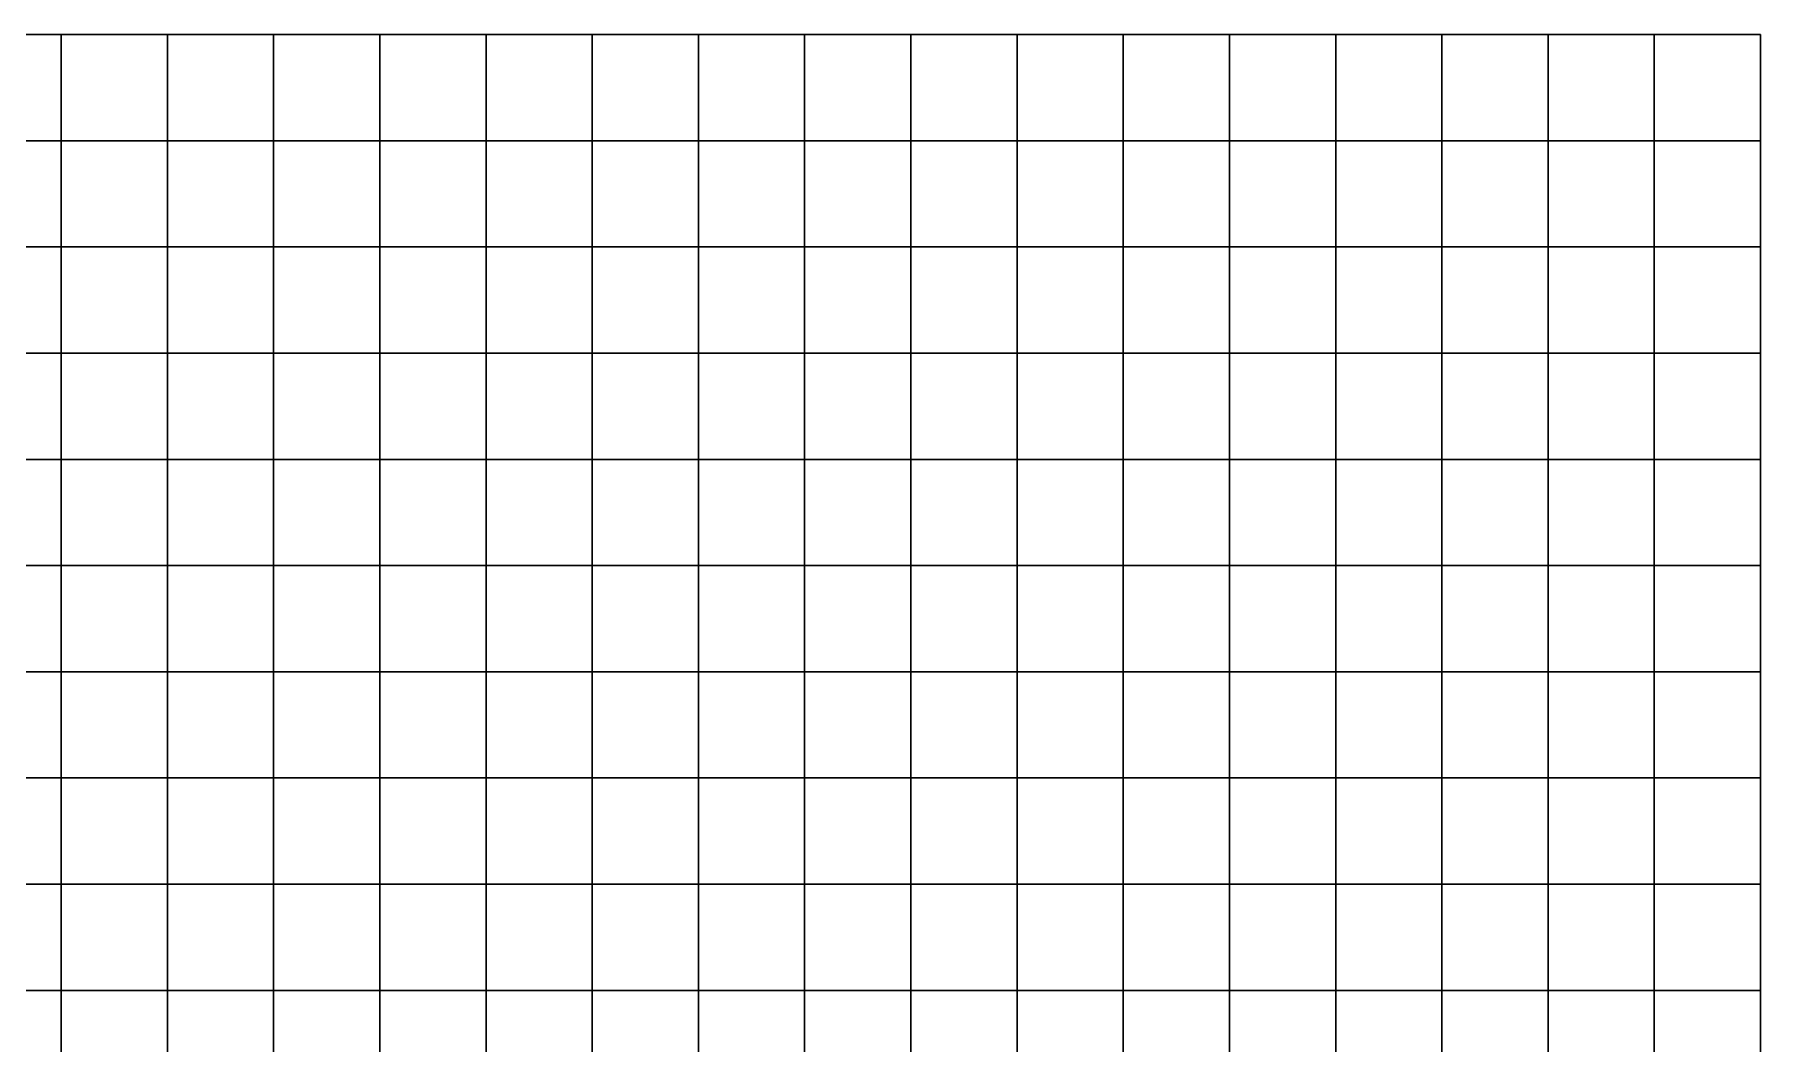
# Model space of a CAD drawing. Extents: x 0 to 25.1, y 0 to 19.
# Drawn here: x 8.9 to 25.15, y 9.5 to 19 of the extents above; entities that cross this region are included whole.
import ezdxf

# ---------------------------------------------------------------- set-up
doc = ezdxf.new("R2010")
doc.units = 0
doc.layers.add('FACES', color=5, linetype='CONTINUOUS')

msp = doc.modelspace()

# ---------------------------------------------------------------- linework, layer by layer
at = {"layer": 'FACES'}
for points in [[(8.15, 18), (9.15, 18), (9.15, 19), (8.15, 19)], [(8.15, 19), (9.15, 19), (9.15, 19, 1), (8.15, 19, 1)], [(8.15, 19, 1), (9.15, 19, 1), (9.15, 19, 2), (8.15, 19, 2)], [(8.15, 19, 2), (9.15, 19, 2), (9.15, 19, 3), (8.15, 19, 3)], [(8.15, 19, 3), (9.15, 19, 3), (9.15, 19, 4), (8.15, 19, 4)], [(8.15, 19, 4), (9.15, 19, 4), (9.15, 19, 5), (8.15, 19, 5)], [(8.15, 19, 5), (9.15, 19, 5), (9.15, 19, 6), (8.15, 19, 6)], [(8.15, 19, 6), (9.15, 19, 6), (9.15, 19, 7), (8.15, 19, 7)], [(8.15, 19, 7), (9.15, 19, 7), (9.15, 19, 8), (8.15, 19, 8)], [(8.15, 19, 8), (9.15, 19, 8), (9.15, 19, 9), (8.15, 19, 9)], [(9.15, 18), (10.15, 18), (10.15, 19), (9.15, 19)], [(9.15, 19), (10.15, 19), (10.15, 19, 1), (9.15, 19, 1)], [(9.15, 19, 1), (10.15, 19, 1), (10.15, 19, 2), (9.15, 19, 2)], [(9.15, 19, 2), (10.15, 19, 2), (10.15, 19, 3), (9.15, 19, 3)], [(9.15, 19, 3), (10.15, 19, 3), (10.15, 19, 4), (9.15, 19, 4)], [(9.15, 19, 4), (10.15, 19, 4), (10.15, 19, 5), (9.15, 19, 5)], [(9.15, 19, 5), (10.15, 19, 5), (10.15, 19, 6), (9.15, 19, 6)], [(9.15, 19, 6), (10.15, 19, 6), (10.15, 19, 7), (9.15, 19, 7)], [(9.15, 19, 7), (10.15, 19, 7), (10.15, 19, 8), (9.15, 19, 8)], [(9.15, 19, 8), (10.15, 19, 8), (10.15, 19, 9), (9.15, 19, 9)], [(10.15, 18), (11.15, 18), (11.15, 19), (10.15, 19)], [(10.15, 19), (11.15, 19), (11.15, 19, 1), (10.15, 19, 1)], [(10.15, 19, 1), (11.15, 19, 1), (11.15, 19, 2), (10.15, 19, 2)], [(10.15, 19, 2), (11.15, 19, 2), (11.15, 19, 3), (10.15, 19, 3)], [(10.15, 19, 3), (11.15, 19, 3), (11.15, 19, 4), (10.15, 19, 4)], [(10.15, 19, 4), (11.15, 19, 4), (11.15, 19, 5), (10.15, 19, 5)], [(10.15, 19, 5), (11.15, 19, 5), (11.15, 19, 6), (10.15, 19, 6)], [(10.15, 19, 6), (11.15, 19, 6), (11.15, 19, 7), (10.15, 19, 7)], [(10.15, 19, 7), (11.15, 19, 7), (11.15, 19, 8), (10.15, 19, 8)], [(10.15, 19, 8), (11.15, 19, 8), (11.15, 19, 9), (10.15, 19, 9)], [(11.15, 18), (12.15, 18), (12.15, 19), (11.15, 19)], [(11.15, 19), (12.15, 19), (12.15, 19, 1), (11.15, 19, 1)], [(11.15, 19, 1), (12.15, 19, 1), (12.15, 19, 2), (11.15, 19, 2)], [(11.15, 19, 2), (12.15, 19, 2), (12.15, 19, 3), (11.15, 19, 3)], [(11.15, 19, 3), (12.15, 19, 3), (12.15, 19, 4), (11.15, 19, 4)], [(11.15, 19, 4), (12.15, 19, 4), (12.15, 19, 5), (11.15, 19, 5)], [(11.15, 19, 5), (12.15, 19, 5), (12.15, 19, 6), (11.15, 19, 6)], [(11.15, 19, 6), (12.15, 19, 6), (12.15, 19, 7), (11.15, 19, 7)], [(11.15, 19, 7), (12.15, 19, 7), (12.15, 19, 8), (11.15, 19, 8)], [(11.15, 19, 8), (12.15, 19, 8), (12.15, 19, 9), (11.15, 19, 9)], [(12.15, 18), (13.15, 18), (13.15, 19), (12.15, 19)], [(12.15, 19), (13.15, 19), (13.15, 19, 1), (12.15, 19, 1)], [(12.15, 19, 1), (13.15, 19, 1), (13.15, 19, 2), (12.15, 19, 2)], [(12.15, 19, 2), (13.15, 19, 2), (13.15, 19, 3), (12.15, 19, 3)], [(12.15, 19, 3), (13.15, 19, 3), (13.15, 19, 4), (12.15, 19, 4)], [(12.15, 19, 4), (13.15, 19, 4), (13.15, 19, 5), (12.15, 19, 5)], [(12.15, 19, 5), (13.15, 19, 5), (13.15, 19, 6), (12.15, 19, 6)], [(12.15, 19, 6), (13.15, 19, 6), (13.15, 19, 7), (12.15, 19, 7)], [(12.15, 19, 7), (13.15, 19, 7), (13.15, 19, 8), (12.15, 19, 8)], [(12.15, 19, 8), (13.15, 19, 8), (13.15, 19, 9), (12.15, 19, 9)], [(13.15, 18), (14.15, 18), (14.15, 19), (13.15, 19)], [(13.15, 19), (14.15, 19), (14.15, 19, 1), (13.15, 19, 1)], [(13.15, 19, 1), (14.15, 19, 1), (14.15, 19, 2), (13.15, 19, 2)], [(13.15, 19, 2), (14.15, 19, 2), (14.15, 19, 3), (13.15, 19, 3)], [(13.15, 19, 3), (14.15, 19, 3), (14.15, 19, 4), (13.15, 19, 4)], [(13.15, 19, 4), (14.15, 19, 4), (14.15, 19, 5), (13.15, 19, 5)], [(13.15, 19, 5), (14.15, 19, 5), (14.15, 19, 6), (13.15, 19, 6)], [(13.15, 19, 6), (14.15, 19, 6), (14.15, 19, 7), (13.15, 19, 7)], [(13.15, 19, 7), (14.15, 19, 7), (14.15, 19, 8), (13.15, 19, 8)], [(13.15, 19, 8), (14.15, 19, 8), (14.15, 19, 9), (13.15, 19, 9)], [(14.15, 18), (15.15, 18), (15.15, 19), (14.15, 19)], [(14.15, 19), (15.15, 19), (15.15, 19, 1), (14.15, 19, 1)], [(14.15, 19, 1), (15.15, 19, 1), (15.15, 19, 2), (14.15, 19, 2)], [(14.15, 19, 2), (15.15, 19, 2), (15.15, 19, 3), (14.15, 19, 3)], [(14.15, 19, 3), (15.15, 19, 3), (15.15, 19, 4), (14.15, 19, 4)], [(14.15, 19, 4), (15.15, 19, 4), (15.15, 19, 5), (14.15, 19, 5)], [(14.15, 19, 5), (15.15, 19, 5), (15.15, 19, 6), (14.15, 19, 6)], [(14.15, 19, 6), (15.15, 19, 6), (15.15, 19, 7), (14.15, 19, 7)], [(14.15, 19, 7), (15.15, 19, 7), (15.15, 19, 8), (14.15, 19, 8)], [(14.15, 19, 8), (15.15, 19, 8), (15.15, 19, 9), (14.15, 19, 9)], [(15.15, 18), (16.15, 18), (16.15, 19), (15.15, 19)], [(15.15, 19), (16.15, 19), (16.15, 19, 1), (15.15, 19, 1)], [(15.15, 19, 1), (16.15, 19, 1), (16.15, 19, 2), (15.15, 19, 2)], [(15.15, 19, 2), (16.15, 19, 2), (16.15, 19, 3), (15.15, 19, 3)], [(15.15, 19, 3), (16.15, 19, 3), (16.15, 19, 4), (15.15, 19, 4)], [(15.15, 19, 4), (16.15, 19, 4), (16.15, 19, 5), (15.15, 19, 5)], [(15.15, 19, 5), (16.15, 19, 5), (16.15, 19, 6), (15.15, 19, 6)], [(15.15, 19, 6), (16.15, 19, 6), (16.15, 19, 7), (15.15, 19, 7)], [(15.15, 19, 7), (16.15, 19, 7), (16.15, 19, 8), (15.15, 19, 8)], [(15.15, 19, 8), (16.15, 19, 8), (16.15, 19, 9), (15.15, 19, 9)], [(16.15, 18), (17.15, 18), (17.15, 19), (16.15, 19)], [(16.15, 19), (17.15, 19), (17.15, 19, 1), (16.15, 19, 1)], [(16.15, 19, 1), (17.15, 19, 1), (17.15, 19, 2), (16.15, 19, 2)], [(16.15, 19, 2), (17.15, 19, 2), (17.15, 19, 3), (16.15, 19, 3)], [(16.15, 19, 3), (17.15, 19, 3), (17.15, 19, 4), (16.15, 19, 4)], [(16.15, 19, 4), (17.15, 19, 4), (17.15, 19, 5), (16.15, 19, 5)], [(16.15, 19, 5), (17.15, 19, 5), (17.15, 19, 6), (16.15, 19, 6)], [(16.15, 19, 6), (17.15, 19, 6), (17.15, 19, 7), (16.15, 19, 7)], [(16.15, 19, 7), (17.15, 19, 7), (17.15, 19, 8), (16.15, 19, 8)], [(16.15, 19, 8), (17.15, 19, 8), (17.15, 19, 9), (16.15, 19, 9)], [(17.15, 18), (18.15, 18), (18.15, 19), (17.15, 19)], [(17.15, 19), (18.15, 19), (18.15, 19, 1), (17.15, 19, 1)], [(17.15, 19, 1), (18.15, 19, 1), (18.15, 19, 2), (17.15, 19, 2)], [(17.15, 19, 2), (18.15, 19, 2), (18.15, 19, 3), (17.15, 19, 3)], [(17.15, 19, 3), (18.15, 19, 3), (18.15, 19, 4), (17.15, 19, 4)], [(17.15, 19, 4), (18.15, 19, 4), (18.15, 19, 5), (17.15, 19, 5)], [(17.15, 19, 5), (18.15, 19, 5), (18.15, 19, 6), (17.15, 19, 6)], [(17.15, 19, 6), (18.15, 19, 6), (18.15, 19, 7), (17.15, 19, 7)], [(17.15, 19, 7), (18.15, 19, 7), (18.15, 19, 8), (17.15, 19, 8)], [(17.15, 19, 8), (18.15, 19, 8), (18.15, 19, 9), (17.15, 19, 9)], [(18.15, 18), (19.15, 18), (19.15, 19), (18.15, 19)], [(18.15, 19), (19.15, 19), (19.15, 19, 1), (18.15, 19, 1)], [(18.15, 19, 1), (19.15, 19, 1), (19.15, 19, 2), (18.15, 19, 2)], [(18.15, 19, 2), (19.15, 19, 2), (19.15, 19, 3), (18.15, 19, 3)], [(18.15, 19, 3), (19.15, 19, 3), (19.15, 19, 4), (18.15, 19, 4)], [(18.15, 19, 4), (19.15, 19, 4), (19.15, 19, 5), (18.15, 19, 5)], [(18.15, 19, 5), (19.15, 19, 5), (19.15, 19, 6), (18.15, 19, 6)], [(18.15, 19, 6), (19.15, 19, 6), (19.15, 19, 7), (18.15, 19, 7)], [(18.15, 19, 7), (19.15, 19, 7), (19.15, 19, 8), (18.15, 19, 8)], [(18.15, 19, 8), (19.15, 19, 8), (19.15, 19, 9), (18.15, 19, 9)], [(19.15, 18), (20.15, 18), (20.15, 19), (19.15, 19)], [(19.15, 19), (20.15, 19), (20.15, 19, 1), (19.15, 19, 1)], [(19.15, 19, 1), (20.15, 19, 1), (20.15, 19, 2), (19.15, 19, 2)], [(19.15, 19, 2), (20.15, 19, 2), (20.15, 19, 3), (19.15, 19, 3)], [(19.15, 19, 3), (20.15, 19, 3), (20.15, 19, 4), (19.15, 19, 4)], [(19.15, 19, 4), (20.15, 19, 4), (20.15, 19, 5), (19.15, 19, 5)], [(19.15, 19, 5), (20.15, 19, 5), (20.15, 19, 6), (19.15, 19, 6)], [(19.15, 19, 6), (20.15, 19, 6), (20.15, 19, 7), (19.15, 19, 7)], [(19.15, 19, 7), (20.15, 19, 7), (20.15, 19, 8), (19.15, 19, 8)], [(19.15, 19, 8), (20.15, 19, 8), (20.15, 19, 9), (19.15, 19, 9)], [(20.15, 18), (21.15, 18), (21.15, 19), (20.15, 19)], [(20.15, 19), (21.15, 19), (21.15, 19, 1), (20.15, 19, 1)], [(20.15, 19, 1), (21.15, 19, 1), (21.15, 19, 2), (20.15, 19, 2)], [(20.15, 19, 2), (21.15, 19, 2), (21.15, 19, 3), (20.15, 19, 3)], [(20.15, 19, 3), (21.15, 19, 3), (21.15, 19, 4), (20.15, 19, 4)], [(20.15, 19, 4), (21.15, 19, 4), (21.15, 19, 5), (20.15, 19, 5)], [(20.15, 19, 5), (21.15, 19, 5), (21.15, 19, 6), (20.15, 19, 6)], [(20.15, 19, 6), (21.15, 19, 6), (21.15, 19, 7), (20.15, 19, 7)], [(20.15, 19, 7), (21.15, 19, 7), (21.15, 19, 8), (20.15, 19, 8)], [(20.15, 19, 8), (21.15, 19, 8), (21.15, 19, 9), (20.15, 19, 9)], [(21.15, 18), (22.15, 18), (22.15, 19), (21.15, 19)], [(21.15, 19), (22.15, 19), (22.15, 19, 1), (21.15, 19, 1)], [(21.15, 19, 1), (22.15, 19, 1), (22.15, 19, 2), (21.15, 19, 2)], [(21.15, 19, 2), (22.15, 19, 2), (22.15, 19, 3), (21.15, 19, 3)], [(21.15, 19, 3), (22.15, 19, 3), (22.15, 19, 4), (21.15, 19, 4)], [(21.15, 19, 4), (22.15, 19, 4), (22.15, 19, 5), (21.15, 19, 5)], [(21.15, 19, 5), (22.15, 19, 5), (22.15, 19, 6), (21.15, 19, 6)], [(21.15, 19, 6), (22.15, 19, 6), (22.15, 19, 7), (21.15, 19, 7)], [(21.15, 19, 7), (22.15, 19, 7), (22.15, 19, 8), (21.15, 19, 8)], [(21.15, 19, 8), (22.15, 19, 8), (22.15, 19, 9), (21.15, 19, 9)], [(22.15, 18), (23.15, 18), (23.15, 19), (22.15, 19)], [(22.15, 19), (23.15, 19), (23.15, 19, 1), (22.15, 19, 1)], [(22.15, 19, 1), (23.15, 19, 1), (23.15, 19, 2), (22.15, 19, 2)], [(22.15, 19, 2), (23.15, 19, 2), (23.15, 19, 3), (22.15, 19, 3)], [(22.15, 19, 3), (23.15, 19, 3), (23.15, 19, 4), (22.15, 19, 4)], [(22.15, 19, 4), (23.15, 19, 4), (23.15, 19, 5), (22.15, 19, 5)], [(22.15, 19, 5), (23.15, 19, 5), (23.15, 19, 6), (22.15, 19, 6)], [(22.15, 19, 6), (23.15, 19, 6), (23.15, 19, 7), (22.15, 19, 7)], [(22.15, 19, 7), (23.15, 19, 7), (23.15, 19, 8), (22.15, 19, 8)], [(22.15, 19, 8), (23.15, 19, 8), (23.15, 19, 9), (22.15, 19, 9)], [(23.15, 18), (24.15, 18), (24.15, 19), (23.15, 19)], [(23.15, 19), (24.15, 19), (24.15, 19, 1), (23.15, 19, 1)], [(23.15, 19, 1), (24.15, 19, 1), (24.15, 19, 2), (23.15, 19, 2)], [(23.15, 19, 2), (24.15, 19, 2), (24.15, 19, 3), (23.15, 19, 3)], [(23.15, 19, 3), (24.15, 19, 3), (24.15, 19, 4), (23.15, 19, 4)], [(23.15, 19, 4), (24.15, 19, 4), (24.15, 19, 5), (23.15, 19, 5)], [(23.15, 19, 5), (24.15, 19, 5), (24.15, 19, 6), (23.15, 19, 6)], [(23.15, 19, 6), (24.15, 19, 6), (24.15, 19, 7), (23.15, 19, 7)], [(23.15, 19, 7), (24.15, 19, 7), (24.15, 19, 8), (23.15, 19, 8)], [(23.15, 19, 8), (24.15, 19, 8), (24.15, 19, 9), (23.15, 19, 9)], [(24.15, 18), (25.15, 18), (25.15, 19), (24.15, 19)], [(24.15, 19), (25.15, 19), (25.15, 19, 1), (24.15, 19, 1)], [(24.15, 19, 1), (25.15, 19, 1), (25.15, 19, 2), (24.15, 19, 2)], [(24.15, 19, 2), (25.15, 19, 2), (25.15, 19, 3), (24.15, 19, 3)], [(24.15, 19, 3), (25.15, 19, 3), (25.15, 19, 4), (24.15, 19, 4)], [(24.15, 19, 4), (25.15, 19, 4), (25.15, 19, 5), (24.15, 19, 5)], [(24.15, 19, 5), (25.15, 19, 5), (25.15, 19, 6), (24.15, 19, 6)], [(24.15, 19, 6), (25.15, 19, 6), (25.15, 19, 7), (24.15, 19, 7)], [(24.15, 19, 7), (25.15, 19, 7), (25.15, 19, 8), (24.15, 19, 8)], [(24.15, 19, 8), (25.15, 19, 8), (25.15, 19, 9), (24.15, 19, 9)], [(25.15, 19), (25.15, 18), (25.15, 18, 1), (25.15, 19, 1)], [(25.15, 19, 1), (25.15, 18, 1), (25.15, 18, 2), (25.15, 19, 2)], [(25.15, 19, 2), (25.15, 18, 2), (25.15, 18, 3), (25.15, 19, 3)], [(25.15, 19, 3), (25.15, 18, 3), (25.15, 18, 4), (25.15, 19, 4)], [(25.15, 19, 4), (25.15, 18, 4), (25.15, 18, 5), (25.15, 19, 5)], [(25.15, 19, 5), (25.15, 18, 5), (25.15, 18, 6), (25.15, 19, 6)], [(25.15, 19, 6), (25.15, 18, 6), (25.15, 18, 7), (25.15, 19, 7)], [(25.15, 19, 7), (25.15, 18, 7), (25.15, 18, 8), (25.15, 19, 8)], [(25.15, 19, 8), (25.15, 18, 8), (25.15, 18, 9), (25.15, 19, 9)], [(8.15, 17), (9.15, 17), (9.15, 18), (8.15, 18)], [(9.15, 17), (10.15, 17), (10.15, 18), (9.15, 18)], [(10.15, 17), (11.15, 17), (11.15, 18), (10.15, 18)], [(11.15, 17), (12.15, 17), (12.15, 18), (11.15, 18)], [(12.15, 17), (13.15, 17), (13.15, 18), (12.15, 18)], [(13.15, 17), (14.15, 17), (14.15, 18), (13.15, 18)], [(14.15, 17), (15.15, 17), (15.15, 18), (14.15, 18)], [(15.15, 17), (16.15, 17), (16.15, 18), (15.15, 18)], [(16.15, 17), (17.15, 17), (17.15, 18), (16.15, 18)], [(17.15, 17), (18.15, 17), (18.15, 18), (17.15, 18)], [(18.15, 17), (19.15, 17), (19.15, 18), (18.15, 18)], [(19.15, 17), (20.15, 17), (20.15, 18), (19.15, 18)], [(20.15, 17), (21.15, 17), (21.15, 18), (20.15, 18)], [(21.15, 17), (22.15, 17), (22.15, 18), (21.15, 18)], [(22.15, 17), (23.15, 17), (23.15, 18), (22.15, 18)], [(23.15, 17), (24.15, 17), (24.15, 18), (23.15, 18)], [(24.15, 17), (25.15, 17), (25.15, 18), (24.15, 18)], [(25.15, 18), (25.15, 17), (25.15, 17, 1), (25.15, 18, 1)], [(25.15, 18, 1), (25.15, 17, 1), (25.15, 17, 2), (25.15, 18, 2)], [(25.15, 18, 2), (25.15, 17, 2), (25.15, 17, 3), (25.15, 18, 3)], [(25.15, 18, 3), (25.15, 17, 3), (25.15, 17, 4), (25.15, 18, 4)], [(25.15, 18, 4), (25.15, 17, 4), (25.15, 17, 5), (25.15, 18, 5)], [(25.15, 18, 5), (25.15, 17, 5), (25.15, 17, 6), (25.15, 18, 6)], [(25.15, 18, 6), (25.15, 17, 6), (25.15, 17, 7), (25.15, 18, 7)], [(25.15, 18, 7), (25.15, 17, 7), (25.15, 17, 8), (25.15, 18, 8)], [(25.15, 18, 8), (25.15, 17, 8), (25.15, 17, 9), (25.15, 18, 9)], [(8.15, 16), (9.15, 16), (9.15, 17), (8.15, 17)], [(9.15, 16), (10.15, 16), (10.15, 17), (9.15, 17)], [(10.15, 16), (11.15, 16), (11.15, 17), (10.15, 17)], [(11.15, 16), (12.15, 16), (12.15, 17), (11.15, 17)], [(12.15, 16), (13.15, 16), (13.15, 17), (12.15, 17)], [(13.15, 16), (14.15, 16), (14.15, 17), (13.15, 17)], [(14.15, 16), (15.15, 16), (15.15, 17), (14.15, 17)], [(15.15, 16), (16.15, 16), (16.15, 17), (15.15, 17)], [(16.15, 16), (17.15, 16), (17.15, 17), (16.15, 17)], [(17.15, 16), (18.15, 16), (18.15, 17), (17.15, 17)], [(18.15, 16), (19.15, 16), (19.15, 17), (18.15, 17)], [(19.15, 16), (20.15, 16), (20.15, 17), (19.15, 17)], [(20.15, 16), (21.15, 16), (21.15, 17), (20.15, 17)], [(21.15, 16), (22.15, 16), (22.15, 17), (21.15, 17)], [(22.15, 16), (23.15, 16), (23.15, 17), (22.15, 17)], [(23.15, 16), (24.15, 16), (24.15, 17), (23.15, 17)], [(24.15, 16), (25.15, 16), (25.15, 17), (24.15, 17)], [(25.15, 17), (25.15, 16), (25.15, 16, 1), (25.15, 17, 1)], [(25.15, 17, 1), (25.15, 16, 1), (25.15, 16, 2), (25.15, 17, 2)], [(25.15, 17, 2), (25.15, 16, 2), (25.15, 16, 3), (25.15, 17, 3)], [(25.15, 17, 3), (25.15, 16, 3), (25.15, 16, 4), (25.15, 17, 4)], [(25.15, 17, 4), (25.15, 16, 4), (25.15, 16, 5), (25.15, 17, 5)], [(25.15, 17, 5), (25.15, 16, 5), (25.15, 16, 6), (25.15, 17, 6)], [(25.15, 17, 6), (25.15, 16, 6), (25.15, 16, 7), (25.15, 17, 7)], [(25.15, 17, 7), (25.15, 16, 7), (25.15, 16, 8), (25.15, 17, 8)], [(25.15, 17, 8), (25.15, 16, 8), (25.15, 16, 9), (25.15, 17, 9)], [(8.15, 15), (9.15, 15), (9.15, 16), (8.15, 16)], [(9.15, 15), (10.15, 15), (10.15, 16), (9.15, 16)], [(10.15, 15), (11.15, 15), (11.15, 16), (10.15, 16)], [(11.15, 15), (12.15, 15), (12.15, 16), (11.15, 16)], [(12.15, 15), (13.15, 15), (13.15, 16), (12.15, 16)], [(13.15, 15), (14.15, 15), (14.15, 16), (13.15, 16)], [(14.15, 15), (15.15, 15), (15.15, 16), (14.15, 16)], [(15.15, 15), (16.15, 15), (16.15, 16), (15.15, 16)], [(16.15, 15), (17.15, 15), (17.15, 16), (16.15, 16)], [(17.15, 15), (18.15, 15), (18.15, 16), (17.15, 16)], [(18.15, 15), (19.15, 15), (19.15, 16), (18.15, 16)], [(19.15, 15), (20.15, 15), (20.15, 16), (19.15, 16)], [(20.15, 15), (21.15, 15), (21.15, 16), (20.15, 16)], [(21.15, 15), (22.15, 15), (22.15, 16), (21.15, 16)], [(22.15, 15), (23.15, 15), (23.15, 16), (22.15, 16)], [(23.15, 15), (24.15, 15), (24.15, 16), (23.15, 16)], [(24.15, 15), (25.15, 15), (25.15, 16), (24.15, 16)], [(25.15, 16), (25.15, 15), (25.15, 15, 1), (25.15, 16, 1)], [(25.15, 16, 1), (25.15, 15, 1), (25.15, 15, 2), (25.15, 16, 2)], [(25.15, 16, 2), (25.15, 15, 2), (25.15, 15, 3), (25.15, 16, 3)], [(25.15, 16, 3), (25.15, 15, 3), (25.15, 15, 4), (25.15, 16, 4)], [(25.15, 16, 4), (25.15, 15, 4), (25.15, 15, 5), (25.15, 16, 5)], [(25.15, 16, 5), (25.15, 15, 5), (25.15, 15, 6), (25.15, 16, 6)], [(25.15, 16, 6), (25.15, 15, 6), (25.15, 15, 7), (25.15, 16, 7)], [(25.15, 16, 7), (25.15, 15, 7), (25.15, 15, 8), (25.15, 16, 8)], [(25.15, 16, 8), (25.15, 15, 8), (25.15, 15, 9), (25.15, 16, 9)], [(8.15, 14), (9.15, 14), (9.15, 15), (8.15, 15)], [(9.15, 14), (10.15, 14), (10.15, 15), (9.15, 15)], [(10.15, 14), (11.15, 14), (11.15, 15), (10.15, 15)], [(11.15, 14), (12.15, 14), (12.15, 15), (11.15, 15)], [(12.15, 14), (13.15, 14), (13.15, 15), (12.15, 15)], [(13.15, 14), (14.15, 14), (14.15, 15), (13.15, 15)], [(14.15, 14), (15.15, 14), (15.15, 15), (14.15, 15)], [(15.15, 14), (16.15, 14), (16.15, 15), (15.15, 15)], [(16.15, 14), (17.15, 14), (17.15, 15), (16.15, 15)], [(17.15, 14), (18.15, 14), (18.15, 15), (17.15, 15)], [(18.15, 14), (19.15, 14), (19.15, 15), (18.15, 15)], [(19.15, 14), (20.15, 14), (20.15, 15), (19.15, 15)], [(20.15, 14), (21.15, 14), (21.15, 15), (20.15, 15)], [(21.15, 14), (22.15, 14), (22.15, 15), (21.15, 15)], [(22.15, 14), (23.15, 14), (23.15, 15), (22.15, 15)], [(23.15, 14), (24.15, 14), (24.15, 15), (23.15, 15)], [(24.15, 14), (25.15, 14), (25.15, 15), (24.15, 15)], [(25.15, 15), (25.15, 14), (25.15, 14, 1), (25.15, 15, 1)], [(25.15, 15, 1), (25.15, 14, 1), (25.15, 14, 2), (25.15, 15, 2)], [(25.15, 15, 2), (25.15, 14, 2), (25.15, 14, 3), (25.15, 15, 3)], [(25.15, 15, 3), (25.15, 14, 3), (25.15, 14, 4), (25.15, 15, 4)], [(25.15, 15, 4), (25.15, 14, 4), (25.15, 14, 5), (25.15, 15, 5)], [(25.15, 15, 5), (25.15, 14, 5), (25.15, 14, 6), (25.15, 15, 6)], [(25.15, 15, 6), (25.15, 14, 6), (25.15, 14, 7), (25.15, 15, 7)], [(25.15, 15, 7), (25.15, 14, 7), (25.15, 14, 8), (25.15, 15, 8)], [(25.15, 15, 8), (25.15, 14, 8), (25.15, 14, 9), (25.15, 15, 9)], [(8.15, 13), (9.15, 13), (9.15, 14), (8.15, 14)], [(9.15, 13), (10.15, 13), (10.15, 14), (9.15, 14)], [(10.15, 13), (11.15, 13), (11.15, 14), (10.15, 14)], [(11.15, 13), (12.15, 13), (12.15, 14), (11.15, 14)], [(12.15, 13), (13.15, 13), (13.15, 14), (12.15, 14)], [(13.15, 13), (14.15, 13), (14.15, 14), (13.15, 14)], [(14.15, 13), (15.15, 13), (15.15, 14), (14.15, 14)], [(15.15, 13), (16.15, 13), (16.15, 14), (15.15, 14)], [(16.15, 13), (17.15, 13), (17.15, 14), (16.15, 14)], [(17.15, 13), (18.15, 13), (18.15, 14), (17.15, 14)], [(18.15, 13), (19.15, 13), (19.15, 14), (18.15, 14)], [(19.15, 13), (20.15, 13), (20.15, 14), (19.15, 14)], [(20.15, 13), (21.15, 13), (21.15, 14), (20.15, 14)], [(21.15, 13), (22.15, 13), (22.15, 14), (21.15, 14)], [(22.15, 13), (23.15, 13), (23.15, 14), (22.15, 14)], [(23.15, 13), (24.15, 13), (24.15, 14), (23.15, 14)], [(24.15, 13), (25.15, 13), (25.15, 14), (24.15, 14)], [(25.15, 14), (25.15, 13), (25.15, 13, 1), (25.15, 14, 1)], [(25.15, 14, 1), (25.15, 13, 1), (25.15, 13, 2), (25.15, 14, 2)], [(25.15, 14, 2), (25.15, 13, 2), (25.15, 13, 3), (25.15, 14, 3)], [(25.15, 14, 3), (25.15, 13, 3), (25.15, 13, 4), (25.15, 14, 4)], [(25.15, 14, 4), (25.15, 13, 4), (25.15, 13, 5), (25.15, 14, 5)], [(25.15, 14, 5), (25.15, 13, 5), (25.15, 13, 6), (25.15, 14, 6)], [(25.15, 14, 6), (25.15, 13, 6), (25.15, 13, 7), (25.15, 14, 7)], [(25.15, 14, 7), (25.15, 13, 7), (25.15, 13, 8), (25.15, 14, 8)], [(25.15, 14, 8), (25.15, 13, 8), (25.15, 13, 9), (25.15, 14, 9)], [(8.15, 12), (9.15, 12), (9.15, 13), (8.15, 13)], [(9.15, 12), (10.15, 12), (10.15, 13), (9.15, 13)], [(10.15, 12), (11.15, 12), (11.15, 13), (10.15, 13)], [(11.15, 12), (12.15, 12), (12.15, 13), (11.15, 13)], [(12.15, 12), (13.15, 12), (13.15, 13), (12.15, 13)], [(13.15, 12), (14.15, 12), (14.15, 13), (13.15, 13)], [(14.15, 12), (15.15, 12), (15.15, 13), (14.15, 13)], [(15.15, 12), (16.15, 12), (16.15, 13), (15.15, 13)], [(16.15, 12), (17.15, 12), (17.15, 13), (16.15, 13)], [(17.15, 12), (18.15, 12), (18.15, 13), (17.15, 13)], [(18.15, 12), (19.15, 12), (19.15, 13), (18.15, 13)], [(19.15, 12), (20.15, 12), (20.15, 13), (19.15, 13)], [(20.15, 12), (21.15, 12), (21.15, 13), (20.15, 13)], [(21.15, 12), (22.15, 12), (22.15, 13), (21.15, 13)], [(22.15, 12), (23.15, 12), (23.15, 13), (22.15, 13)], [(23.15, 12), (24.15, 12), (24.15, 13), (23.15, 13)], [(24.15, 12), (25.15, 12), (25.15, 13), (24.15, 13)], [(25.15, 13), (25.15, 12), (25.15, 12, 1), (25.15, 13, 1)], [(25.15, 13, 1), (25.15, 12, 1), (25.15, 12, 2), (25.15, 13, 2)], [(25.15, 13, 2), (25.15, 12, 2), (25.15, 12, 3), (25.15, 13, 3)], [(25.15, 13, 3), (25.15, 12, 3), (25.15, 12, 4), (25.15, 13, 4)], [(25.15, 13, 4), (25.15, 12, 4), (25.15, 12, 5), (25.15, 13, 5)], [(25.15, 13, 5), (25.15, 12, 5), (25.15, 12, 6), (25.15, 13, 6)], [(25.15, 13, 6), (25.15, 12, 6), (25.15, 12, 7), (25.15, 13, 7)], [(25.15, 13, 7), (25.15, 12, 7), (25.15, 12, 8), (25.15, 13, 8)], [(25.15, 13, 8), (25.15, 12, 8), (25.15, 12, 9), (25.15, 13, 9)], [(8.15, 11), (9.15, 11), (9.15, 12), (8.15, 12)], [(9.15, 11), (10.15, 11), (10.15, 12), (9.15, 12)], [(10.15, 11), (11.15, 11), (11.15, 12), (10.15, 12)], [(11.15, 11), (12.15, 11), (12.15, 12), (11.15, 12)], [(12.15, 11), (13.15, 11), (13.15, 12), (12.15, 12)], [(13.15, 11), (14.15, 11), (14.15, 12), (13.15, 12)], [(14.15, 11), (15.15, 11), (15.15, 12), (14.15, 12)], [(15.15, 11), (16.15, 11), (16.15, 12), (15.15, 12)], [(16.15, 11), (17.15, 11), (17.15, 12), (16.15, 12)], [(17.15, 11), (18.15, 11), (18.15, 12), (17.15, 12)], [(18.15, 11), (19.15, 11), (19.15, 12), (18.15, 12)], [(19.15, 11), (20.15, 11), (20.15, 12), (19.15, 12)], [(20.15, 11), (21.15, 11), (21.15, 12), (20.15, 12)], [(21.15, 11), (22.15, 11), (22.15, 12), (21.15, 12)], [(22.15, 11), (23.15, 11), (23.15, 12), (22.15, 12)], [(23.15, 11), (24.15, 11), (24.15, 12), (23.15, 12)], [(24.15, 11), (25.15, 11), (25.15, 12), (24.15, 12)], [(25.15, 12), (25.15, 11), (25.15, 11, 1), (25.15, 12, 1)], [(25.15, 12, 1), (25.15, 11, 1), (25.15, 11, 2), (25.15, 12, 2)], [(25.15, 12, 2), (25.15, 11, 2), (25.15, 11, 3), (25.15, 12, 3)], [(25.15, 12, 3), (25.15, 11, 3), (25.15, 11, 4), (25.15, 12, 4)], [(25.15, 12, 4), (25.15, 11, 4), (25.15, 11, 5), (25.15, 12, 5)], [(25.15, 12, 5), (25.15, 11, 5), (25.15, 11, 6), (25.15, 12, 6)], [(25.15, 12, 6), (25.15, 11, 6), (25.15, 11, 7), (25.15, 12, 7)], [(25.15, 12, 7), (25.15, 11, 7), (25.15, 11, 8), (25.15, 12, 8)], [(25.15, 12, 8), (25.15, 11, 8), (25.15, 11, 9), (25.15, 12, 9)], [(8.15, 10), (9.15, 10), (9.15, 11), (8.15, 11)], [(9.15, 10), (10.15, 10), (10.15, 11), (9.15, 11)], [(10.15, 10), (11.15, 10), (11.15, 11), (10.15, 11)], [(11.15, 10), (12.15, 10), (12.15, 11), (11.15, 11)], [(12.15, 10), (13.15, 10), (13.15, 11), (12.15, 11)], [(13.15, 10), (14.15, 10), (14.15, 11), (13.15, 11)], [(14.15, 10), (15.15, 10), (15.15, 11), (14.15, 11)], [(15.15, 10), (16.15, 10), (16.15, 11), (15.15, 11)], [(16.15, 10), (17.15, 10), (17.15, 11), (16.15, 11)], [(17.15, 10), (18.15, 10), (18.15, 11), (17.15, 11)], [(18.15, 10), (19.15, 10), (19.15, 11), (18.15, 11)], [(19.15, 10), (20.15, 10), (20.15, 11), (19.15, 11)], [(20.15, 10), (21.15, 10), (21.15, 11), (20.15, 11)], [(21.15, 10), (22.15, 10), (22.15, 11), (21.15, 11)], [(22.15, 10), (23.15, 10), (23.15, 11), (22.15, 11)], [(23.15, 10), (24.15, 10), (24.15, 11), (23.15, 11)], [(24.15, 10), (25.15, 10), (25.15, 11), (24.15, 11)], [(25.15, 11), (25.15, 10), (25.15, 10, 1), (25.15, 11, 1)], [(25.15, 11, 1), (25.15, 10, 1), (25.15, 10, 2), (25.15, 11, 2)], [(25.15, 11, 2), (25.15, 10, 2), (25.15, 10, 3), (25.15, 11, 3)], [(25.15, 11, 3), (25.15, 10, 3), (25.15, 10, 4), (25.15, 11, 4)], [(25.15, 11, 4), (25.15, 10, 4), (25.15, 10, 5), (25.15, 11, 5)], [(25.15, 11, 5), (25.15, 10, 5), (25.15, 10, 6), (25.15, 11, 6)], [(25.15, 11, 6), (25.15, 10, 6), (25.15, 10, 7), (25.15, 11, 7)], [(25.15, 11, 7), (25.15, 10, 7), (25.15, 10, 8), (25.15, 11, 8)], [(25.15, 11, 8), (25.15, 10, 8), (25.15, 10, 9), (25.15, 11, 9)], [(8.15, 9), (9.15, 9), (9.15, 10), (8.15, 10)], [(9.15, 9), (10.15, 9), (10.15, 10), (9.15, 10)], [(10.15, 9), (11.15, 9), (11.15, 10), (10.15, 10)], [(11.15, 9), (12.15, 9), (12.15, 10), (11.15, 10)], [(12.15, 9), (13.15, 9), (13.15, 10), (12.15, 10)], [(13.15, 9), (14.15, 9), (14.15, 10), (13.15, 10)], [(14.15, 9), (15.15, 9), (15.15, 10), (14.15, 10)], [(15.15, 9), (16.15, 9), (16.15, 10), (15.15, 10)], [(16.15, 9), (17.15, 9), (17.15, 10), (16.15, 10)], [(17.15, 9), (18.15, 9), (18.15, 10), (17.15, 10)], [(18.15, 9), (19.15, 9), (19.15, 10), (18.15, 10)], [(19.15, 9), (20.15, 9), (20.15, 10), (19.15, 10)], [(20.15, 9), (21.15, 9), (21.15, 10), (20.15, 10)], [(21.15, 9), (22.15, 9), (22.15, 10), (21.15, 10)], [(22.15, 9), (23.15, 9), (23.15, 10), (22.15, 10)], [(23.15, 9), (24.15, 9), (24.15, 10), (23.15, 10)], [(24.15, 9), (25.15, 9), (25.15, 10), (24.15, 10)], [(25.15, 10), (25.15, 9), (25.15, 9, 1), (25.15, 10, 1)], [(25.15, 10, 1), (25.15, 9, 1), (25.15, 9, 2), (25.15, 10, 2)], [(25.15, 10, 2), (25.15, 9, 2), (25.15, 9, 3), (25.15, 10, 3)], [(25.15, 10, 3), (25.15, 9, 3), (25.15, 9, 4), (25.15, 10, 4)], [(25.15, 10, 4), (25.15, 9, 4), (25.15, 9, 5), (25.15, 10, 5)], [(25.15, 10, 5), (25.15, 9, 5), (25.15, 9, 6), (25.15, 10, 6)], [(25.15, 10, 6), (25.15, 9, 6), (25.15, 9, 7), (25.15, 10, 7)], [(25.15, 10, 7), (25.15, 9, 7), (25.15, 9, 8), (25.15, 10, 8)], [(25.15, 10, 8), (25.15, 9, 8), (25.15, 9, 9), (25.15, 10, 9)]]:
    msp.add_3dface(points, dxfattribs=at)

doc.saveas('drawing.dxf')
